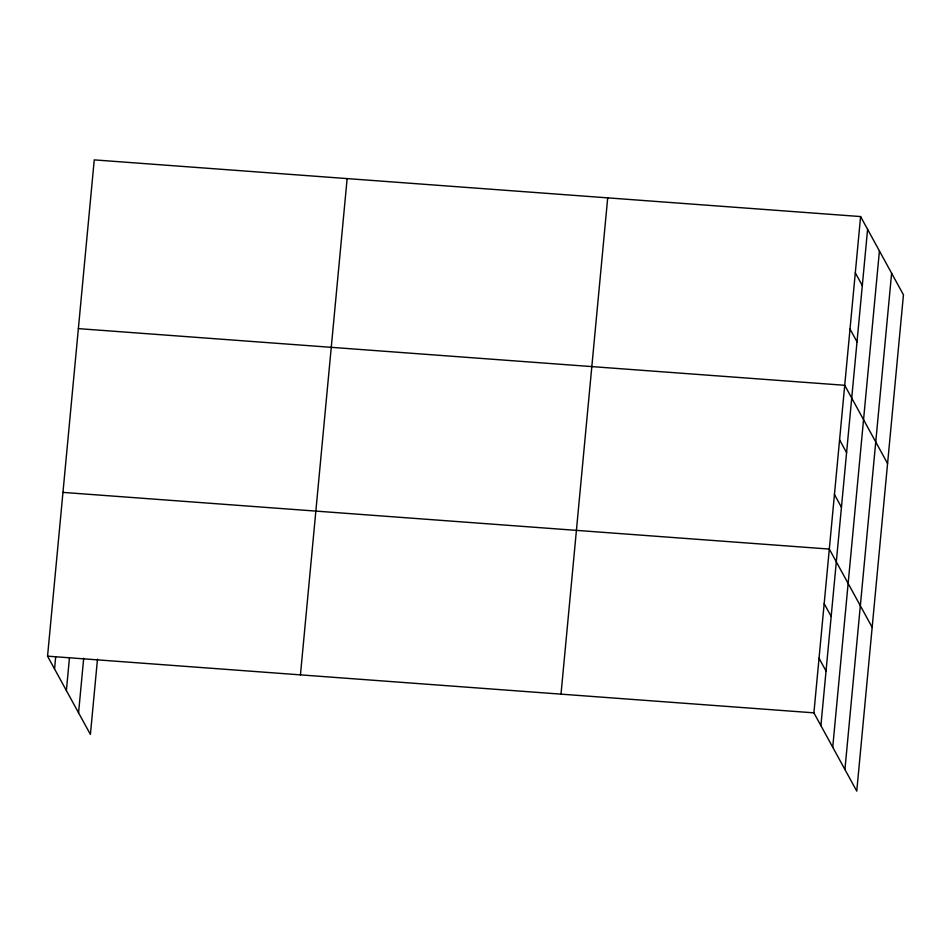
<?xml version="1.0" encoding="UTF-8"?>
<svg xmlns="http://www.w3.org/2000/svg" width="951" height="951" viewBox="0 0 951 951"><rect width="100%" height="100%" fill="white"/><g stroke="black" fill="none" stroke-linecap="round" stroke-linejoin="round"><path stroke-width="1.43" d="M97.477 659.186L90.404 734.434L47.55 656.166L94.244 159.887L860.596 216.566L903.45 294.834L856.756 791.113L813.901 712.846L860.596 216.566M54.552 668.945L55.657 657.141M66.38 690.557L69.435 658.104M78.564 712.822L83.7 658.235M300.445 674.865L347.139 178.598M561.007 694.135L607.701 197.867M820.903 725.625L867.597 229.346M832.731 747.236L879.425 250.957M844.928 769.502L891.622 273.222M78.374 328.63L844.726 385.298L887.568 463.565M62.956 492.392L829.32 549.072L872.162 627.339M47.55 656.166L813.901 712.846M855.306 272.806L862.307 285.585M850.016 329.058L857.017 341.837M839.59 439.885L846.58 452.676M834.455 494.484L841.445 507.263M824.172 603.659L831.174 616.438M819.037 658.247L826.039 671.037"/></g></svg>
